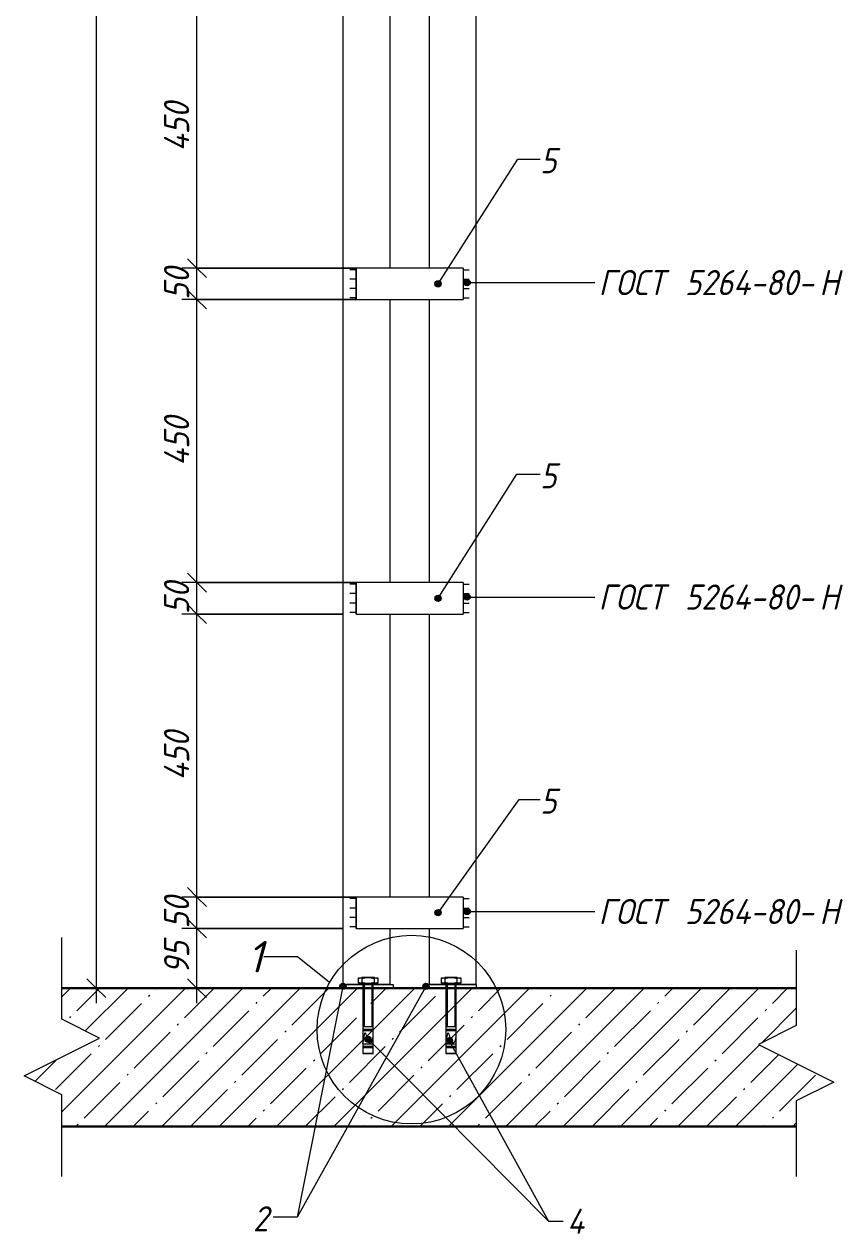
# Model space of a CAD drawing. Header units: millimetres. Extents: x 1214 to 43479, y -809 to 8550.
# Drawn here: x 21260 to 22562, y -520 to 1403 of the extents above; entities that cross this region are included whole.
import ezdxf

# ---------------------------------------------------------------- set-up
doc = ezdxf.new("R2010")
doc.units = ezdxf.units.MM
for name, color, linetype, lineweight in [('A-ANNO-DIMS', 7, 'Continuous', 9), ('A-ANNO-DIMS-20', 7, 'Continuous', 9), ('A-DETL-2', 7, 'Continuous', 5), ('A-DETL-GENF-2', 7, 'Continuous', 5), ('A-FLOR-FNSH-1', 7, 'Continuous', 30), ('A-FLOR-PATT-1', 7, 'Continuous', 5), ('A-GENM', 7, 'Continuous', 9), ('A-GENM-IDEN', 7, 'Continuous', 9), ('G-ANNO-TEXT', 7, 'Continuous', 9)]:
    doc.layers.add(name, color=color, linetype=linetype, lineweight=lineweight)
doc.styles.add('ISOCPEUR_I_4', font='isocpeui.ttf', dxfattribs={"width": 0.9, "height": 40})
doc.styles.add('ISOCPEUR_I_5', font='isocpeui.ttf', dxfattribs={"height": 50})
doc.dimstyles.new('ISO-2_0_0_9К_Средний', dxfattribs={"dimscale": 304.8, "dimtxt": 39.839247, "dimasz": 0.098425, "dimexe": 0.07874, "dimexo": 0, "dimgap": 0, "dimtad": 1, "dimdec": 0, "dimzin": 0, "dimdsep": 46, "dimtxsty": 'ISOCPEUR_I_4', "dimblk1": 'OBLIQUE', "dimblk2": 'OBLIQUE', "dimsah": 1, "dimcen": 0.09, "dimdle": 0.07874, "dimazin": 0, "dimtfac": 1, "dimtdec": 4, "dimtix": 1, "dimtmove": 0, "dimatfit": 3, "dimfxl": 1, "dimtvp": 1, "dimtolj": 1, "dimtzin": 0, "dimarcsym": 2})

# ---------------------------------------------------------------- blocks, each defined once
blk = doc.blocks.new('Фахверк_Влож_Полоса боковая - Полоса_Фахверка-25655111-АР1_1_Ф-15')
at = {"layer": 'A-GENM'}
for p, q in [((10415, 2965), (10415, 3015)), ((10585, 3015), (10415, 3015)), ((10585, 3015), (10585, 2965)), ((10415, 2965), (10585, 2965))]:
    blk.add_line(p, q, dxfattribs=at)
blk = doc.blocks.new('Фахверк_Влож_Уголок - Уголок_Фахверка-26801247-АР1_1_Ф-15')
at = {"layer": 'A-GENM'}
for p, q in [((10531, 3870), (10531, 3515)), ((10606, -124), (10606, 3870)), ((10531, 3465), (10531, 3015)), ((10531, 2965), (10531, 2515)), ((10531, 2465), (10531, 2015)), ((10531, 1965), (10531, 1515)), ((10531, 1465), (10531, 1015)), ((10531, 965), (10531, 515)), ((10531, 465), (10531, 15)), ((10531, -35), (10531, -124)), ((10606, -124), (10531, -124))]:
    blk.add_line(p, q, dxfattribs=at)
blk = doc.blocks.new('Фахверк_Влож_Полоса нижняя - Полоса_Фахверка-25617960-АР1_1_Ф-15')
at = {"layer": 'A-GENM'}
for p, q in [((10526, -130), (10526, -124)), ((10526, -124), (10606, -124)), ((10606, -124), (10606, -130))]:
    blk.add_line(p, q, dxfattribs=at)
blk = doc.blocks.new('Фахверк_Влож_Уголок - Уголок_Фахверка-26801248-АР1_1_Ф-15')
at = {"layer": 'A-GENM'}
for p, q in [((10394, 3870), (10469, 3870)), ((10394, 3870), (10394, -124)), ((10469, 3515), (10469, 3870)), ((10469, 3015), (10469, 3465)), ((10469, 2515), (10469, 2965)), ((10469, 2015), (10469, 2465)), ((10469, 1515), (10469, 1965)), ((10469, 1015), (10469, 1465)), ((10469, 515), (10469, 965)), ((10469, 15), (10469, 465)), ((10469, -124), (10469, -35)), ((10469, -124), (10394, -124))]:
    blk.add_line(p, q, dxfattribs=at)
blk = doc.blocks.new('DET_L_Линия разрыва1 - М20-27085586-АР1_1_Ф-15')
at = {"layer": 'A-DETL-GENF-2'}
for p, q in [((9946.9, -179.3), (9946.9, -49.3)), ((10006.9, -209.3), (9946.9, -179.3)), ((9886.9, -269.3), (10006.9, -209.3)), ((9946.9, -299.3), (9886.9, -269.3)), ((9946.9, -429.3), (9946.9, -299.3))]:
    blk.add_line(p, q, dxfattribs=at)
blk = doc.blocks.new('DET_L_Линия разрыва1 - М20-27087749-АР1_1_Ф-15')
at = {"layer": 'A-DETL-GENF-2'}
for p, q in [((11115.1, -69.3), (11115.1, -189.3)), ((11115.1, -189.3), (11055.1, -219.3)), ((11055.1, -219.3), (11175.1, -279.3)), ((11175.1, -279.3), (11115.1, -309.3)), ((11115.1, -309.3), (11115.1, -429.3))]:
    blk.add_line(p, q, dxfattribs=at)
blk = doc.blocks.new('DIMBLOCK30-АР1_1_Ф-15')
at = {"layer": 'A-ANNO-DIMS-20'}
for p, q in [((21374.5, 3924), (21374.5, -154)), ((21395.7, 3900), (21350.5, 3900)), ((21374.5, 3900), (21395.7, 3900)), ((21395.7, -130), (21350.5, -130)), ((21374.5, -130), (21395.7, -130))]:
    blk.add_line(p, q, dxfattribs=at)
at = {"layer": 'A-ANNO-DIMS-20', "lineweight": 20}
for p, q in [((21374.5, 3900), (21359.5, 3915)), ((21374.5, 3900), (21389.5, 3885)), ((21374.5, -130), (21359.5, -115)), ((21374.5, -130), (21389.5, -145))]:
    blk.add_line(p, q, dxfattribs=at)
at = {"layer": 'A-ANNO-DIMS-20', "color": 0, "insert": (21322.2, 1832.9), "char_height": 40, "width": 125.034, "attachment_point": 1, "rotation": 90, "line_spacing_factor": 1.149209, "style": 'ISOCPEUR_I_4'}
blk.add_mtext('4030', dxfattribs=at)
blk = doc.blocks.new('_Oblique')
at = {"color": 0, "linetype": 'ByBlock', "lineweight": -2}
blk.add_line((-0.5, -0.5), (0.5, 0.5), dxfattribs=at)
blk = doc.blocks.new('DIMBLOCK31-АР1_1_Ф-15')
at = {"layer": 'A-ANNO-DIMS-20'}
for p, q in [((21766.8, -35), (21510.5, -35)), ((21534.5, -154), (21534.5, -35)), ((21534.5, -35), (21766.8, -35)), ((21513.3, -130), (21558.5, -130)), ((21534.5, -130), (21513.3, -130))]:
    blk.add_line(p, q, dxfattribs=at)
at = {"layer": 'A-ANNO-DIMS-20', "lineweight": 20}
for p, q in [((21534.5, -35), (21519.5, -20)), ((21534.5, -35), (21549.5, -50)), ((21534.5, -130), (21519.5, -115)), ((21534.5, -130), (21549.5, -145))]:
    blk.add_line(p, q, dxfattribs=at)
at = {"layer": 'A-ANNO-DIMS-20', "color": 0, "insert": (21482.2, -107.8), "char_height": 40, "width": 60.678, "attachment_point": 1, "rotation": 90, "line_spacing_factor": 1.149209, "style": 'ISOCPEUR_I_4'}
blk.add_mtext('95', dxfattribs=at)
blk = doc.blocks.new('DIMBLOCK32-АР1_1_Ф-15')
at = {"layer": 'A-ANNO-DIMS-20', "lineweight": 20}
for p, q in [((21534.5, 15), (21519.5, 30)), ((21534.5, 15), (21549.5, 0)), ((21534.5, -35), (21519.5, -20)), ((21534.5, -35), (21549.5, -50))]:
    blk.add_line(p, q, dxfattribs=at)
at = {"layer": 'A-ANNO-DIMS-20'}
for p, q in [((21787.8, 15), (21510.5, 15)), ((21534.5, -35), (21534.5, 15)), ((21534.5, 15), (21787.8, 15)), ((21766.8, -35), (21510.5, -35)), ((21534.5, -35), (21766.8, -35))]:
    blk.add_line(p, q, dxfattribs=at)
at = {"layer": 'A-ANNO-DIMS-20', "color": 0, "insert": (21482.2, -35.3), "char_height": 40, "width": 60.678, "attachment_point": 1, "rotation": 90, "line_spacing_factor": 1.149209, "style": 'ISOCPEUR_I_4'}
blk.add_mtext('50', dxfattribs=at)
blk = doc.blocks.new('DIMBLOCK33-АР1_1_Ф-15')
at = {"layer": 'A-ANNO-DIMS-20'}
for p, q in [((21766.8, 465), (21510.5, 465)), ((21534.5, 15), (21534.5, 465)), ((21534.5, 465), (21766.8, 465)), ((21787.8, 15), (21510.5, 15)), ((21534.5, 15), (21787.8, 15))]:
    blk.add_line(p, q, dxfattribs=at)
at = {"layer": 'A-ANNO-DIMS-20', "lineweight": 20}
for p, q in [((21534.5, 465), (21519.5, 480)), ((21534.5, 465), (21549.5, 450)), ((21534.5, 15), (21519.5, 30)), ((21534.5, 15), (21549.5, 0))]:
    blk.add_line(p, q, dxfattribs=at)
at = {"layer": 'A-ANNO-DIMS-20', "color": 0, "insert": (21482.2, 200.5), "char_height": 40, "width": 94.695, "attachment_point": 1, "rotation": 90, "line_spacing_factor": 1.149209, "style": 'ISOCPEUR_I_4'}
blk.add_mtext('450', dxfattribs=at)
blk = doc.blocks.new('DIMBLOCK34-АР1_1_Ф-15')
at = {"layer": 'A-ANNO-DIMS-20', "lineweight": 20}
for p, q in [((21534.5, 515), (21519.5, 530)), ((21534.5, 515), (21549.5, 500)), ((21534.5, 465), (21519.5, 480)), ((21534.5, 465), (21549.5, 450))]:
    blk.add_line(p, q, dxfattribs=at)
at = {"layer": 'A-ANNO-DIMS-20'}
for p, q in [((21787.8, 515), (21510.5, 515)), ((21534.5, 465), (21534.5, 515)), ((21534.5, 515), (21787.8, 515)), ((21766.8, 465), (21510.5, 465)), ((21534.5, 465), (21766.8, 465))]:
    blk.add_line(p, q, dxfattribs=at)
at = {"layer": 'A-ANNO-DIMS-20', "color": 0, "insert": (21482.2, 464.7), "char_height": 40, "width": 60.678, "attachment_point": 1, "rotation": 90, "line_spacing_factor": 1.149209, "style": 'ISOCPEUR_I_4'}
blk.add_mtext('50', dxfattribs=at)
blk = doc.blocks.new('DIMBLOCK35-АР1_1_Ф-15')
at = {"layer": 'A-ANNO-DIMS-20'}
for p, q in [((21787.8, 965), (21510.5, 965)), ((21534.5, 515), (21534.5, 965)), ((21534.5, 965), (21787.8, 965)), ((21787.8, 515), (21510.5, 515)), ((21534.5, 515), (21787.8, 515))]:
    blk.add_line(p, q, dxfattribs=at)
at = {"layer": 'A-ANNO-DIMS-20', "lineweight": 20}
for p, q in [((21534.5, 965), (21519.5, 980)), ((21534.5, 965), (21549.5, 950)), ((21534.5, 515), (21519.5, 530)), ((21534.5, 515), (21549.5, 500))]:
    blk.add_line(p, q, dxfattribs=at)
at = {"layer": 'A-ANNO-DIMS-20', "color": 0, "insert": (21482.2, 700.5), "char_height": 40, "width": 94.695, "attachment_point": 1, "rotation": 90, "line_spacing_factor": 1.149209, "style": 'ISOCPEUR_I_4'}
blk.add_mtext('450', dxfattribs=at)
blk = doc.blocks.new('DIMBLOCK36-АР1_1_Ф-15')
at = {"layer": 'A-ANNO-DIMS-20', "lineweight": 20}
for p, q in [((21534.5, 1015), (21519.5, 1030)), ((21534.5, 1015), (21549.5, 1000)), ((21534.5, 965), (21519.5, 980)), ((21534.5, 965), (21549.5, 950))]:
    blk.add_line(p, q, dxfattribs=at)
at = {"layer": 'A-ANNO-DIMS-20'}
for p, q in [((21787.8, 1015), (21510.5, 1015)), ((21534.5, 965), (21534.5, 1015)), ((21534.5, 1015), (21787.8, 1015)), ((21787.8, 965), (21510.5, 965)), ((21534.5, 965), (21787.8, 965))]:
    blk.add_line(p, q, dxfattribs=at)
at = {"layer": 'A-ANNO-DIMS-20', "color": 0, "insert": (21482.2, 964.7), "char_height": 40, "width": 60.678, "attachment_point": 1, "rotation": 90, "line_spacing_factor": 1.149209, "style": 'ISOCPEUR_I_4'}
blk.add_mtext('50', dxfattribs=at)
blk = doc.blocks.new('DIMBLOCK37-АР1_1_Ф-15')
at = {"layer": 'A-ANNO-DIMS-20'}
for p, q in [((21787.8, 1465), (21510.5, 1465)), ((21534.5, 1015), (21534.5, 1465)), ((21534.5, 1465), (21787.8, 1465)), ((21787.8, 1015), (21510.5, 1015)), ((21534.5, 1015), (21787.8, 1015))]:
    blk.add_line(p, q, dxfattribs=at)
at = {"layer": 'A-ANNO-DIMS-20', "lineweight": 20}
for p, q in [((21534.5, 1465), (21519.5, 1480)), ((21534.5, 1465), (21549.5, 1450)), ((21534.5, 1015), (21519.5, 1030)), ((21534.5, 1015), (21549.5, 1000))]:
    blk.add_line(p, q, dxfattribs=at)
at = {"layer": 'A-ANNO-DIMS-20', "color": 0, "insert": (21482.2, 1200.5), "char_height": 40, "width": 94.695, "attachment_point": 1, "rotation": 90, "line_spacing_factor": 1.149209, "style": 'ISOCPEUR_I_4'}
blk.add_mtext('450', dxfattribs=at)

msp = doc.modelspace()

# ---------------------------------------------------------------- hatches: boundary and pattern name
at = {"layer": 'A-FLOR-PATT-1'}
h = msp.add_hatch(dxfattribs=at)
h.set_pattern_fill('FP_3', color=256, style=0, pattern_type=2)
h.set_pattern_definition([(45, (23213.96, 4305), (-45.6197, 45.6197), []), (45, (23259.58, 4305), (-45.6197, 45.6197), [80.645, -16.129, 2.682, -13.447])])
h.paths.add_polyline_path([(21319.72243, -350), (22487.97548, -350), (22487.97548, -309.29929), (22547.97548, -279.29929), (22427.97548, -219.29929), (22487.97548, -189.29929), (22487.97548, -130), (21319.72243, -130), (21319.72243, -179.29929), (21379.72243, -209.29929), (21259.72243, -269.29929), (21319.72243, -299.29929)], flags=0)
at = {"layer": 'A-GENM-IDEN'}
h = msp.add_hatch(color=256, dxfattribs=at)
edge = h.paths.add_edge_path(flags=0)
edge.add_arc((21918.07318, 990), 5, 0, 360)
h = msp.add_hatch(color=256, dxfattribs=at)
edge = h.paths.add_edge_path(flags=0)
edge.add_arc((21918.07318, 490), 5, 0, 360)
h = msp.add_hatch(color=256, dxfattribs=at)
edge = h.paths.add_edge_path(flags=0)
edge.add_arc((21918.07318, -10), 5, 0, 360)
h = msp.add_hatch(color=256, dxfattribs=at)
edge = h.paths.add_edge_path(flags=0)
edge.add_arc((21766.84896, -127), 5, 0, 360)
h = msp.add_hatch(color=256, dxfattribs=at)
edge = h.paths.add_edge_path(flags=0)
edge.add_arc((21898.84896, -127), 5, 0, 360)
at = {"layer": 'G-ANNO-TEXT'}
h = msp.add_hatch(color=256, dxfattribs=at)
edge = h.paths.add_edge_path(flags=0)
edge.add_arc((21964.3261, 991.99135), 5, 0, 360)
h = msp.add_hatch(color=256, dxfattribs=at)
edge = h.paths.add_edge_path(flags=0)
edge.add_arc((21964.3261, 491.99135), 5, 0, 360)
h = msp.add_hatch(color=256, dxfattribs=at)
edge = h.paths.add_edge_path(flags=0)
edge.add_arc((21964.3261, -8.00865), 5, 0, 360)
h = msp.add_hatch(color=256, dxfattribs=at)
edge = h.paths.add_edge_path(flags=0)
edge.add_arc((21806.72843, -211.18927), 5, 0, 360)
h = msp.add_hatch(color=256, dxfattribs=at)
edge = h.paths.add_edge_path(flags=0)
edge.add_arc((21935.94363, -213.58522), 5, 0, 360)

# ---------------------------------------------------------------- linework, layer by layer
at = {"layer": 'A-DETL-2'}
for p, q in [((21787.84896, 1012.5), (21777.84896, 1012.5)), ((21787.84896, 1015), (21787.84896, 965)), ((21957.84896, 1015), (21957.84896, 965)), ((21957.84896, 1012.5), (21967.84896, 1012.5)), ((21787.84896, 997.5), (21777.84896, 997.5)), ((21787.84896, 982.5), (21777.84896, 982.5)), ((21957.84896, 997.5), (21967.84896, 997.5)), ((21957.84896, 982.5), (21967.84896, 982.5)), ((21787.84896, 967.5), (21777.84896, 967.5)), ((21957.84896, 967.5), (21967.84896, 967.5)), ((21787.84896, 512.5), (21777.84896, 512.5)), ((21787.84896, 515), (21787.84896, 465)), ((21957.84896, 515), (21957.84896, 465)), ((21957.84896, 512.5), (21967.84896, 512.5)), ((21787.84896, 497.5), (21777.84896, 497.5)), ((21787.84896, 482.5), (21777.84896, 482.5)), ((21957.84896, 497.5), (21967.84896, 497.5)), ((21957.84896, 482.5), (21967.84896, 482.5)), ((21787.84896, 467.5), (21777.84896, 467.5)), ((21957.84896, 467.5), (21967.84896, 467.5)), ((21787.84896, 12.5), (21777.84896, 12.5)), ((21787.84896, 15), (21787.84896, -35)), ((21957.84896, 15), (21957.84896, -35)), ((21957.84896, 12.5), (21967.84896, 12.5)), ((21787.84896, -2.5), (21777.84896, -2.5)), ((21787.84896, -17.5), (21777.84896, -17.5)), ((21957.84896, -2.5), (21967.84896, -2.5)), ((21957.84896, -17.5), (21967.84896, -17.5)), ((21787.84896, -32.5), (21777.84896, -32.5)), ((21957.84896, -32.5), (21967.84896, -32.5)), ((21791.44103, -113.60205), (21796.92964, -112.83319)), ((21791.44103, -121.79533), (21791.44103, -113.60205)), ((21816.76828, -112.81573), (21796.92964, -112.81573)), ((21796.92964, -112.81573), (21796.92964, -122.56419)), ((21816.76828, -122.56419), (21816.76828, -112.81573)), ((21816.76828, -112.83319), (21822.25688, -113.60205)), ((21822.25688, -113.60205), (21822.25688, -121.79533)), ((21923.44103, -113.60205), (21928.92964, -112.83319)), ((21923.44103, -121.79533), (21923.44103, -113.60205)), ((21948.76828, -112.81573), (21928.92964, -112.81573)), ((21928.92964, -112.81573), (21928.92964, -122.56419)), ((21948.76828, -122.56419), (21948.76828, -112.81573)), ((21948.76828, -112.83319), (21954.25688, -113.60205)), ((21954.25688, -113.60205), (21954.25688, -121.79533)), ((21796.92964, -122.56419), (21791.44103, -121.79533)), ((21819.52364, -122.56419), (21794.17427, -122.56419)), ((21794.17427, -122.56419), (21794.17427, -124)), ((21819.52364, -124), (21794.17427, -124)), ((21816.76828, -122.56419), (21796.92964, -122.56419)), ((21798.58286, -124), (21798.58286, -234)), ((21800.6913, -124), (21800.6913, -191.05768)), ((21801.30538, -124), (21803.3481, -124)), ((21813.00661, -124), (21813.00661, -191.05768)), ((21815.11506, -234), (21815.11506, -124)), ((21822.25688, -121.79533), (21816.76828, -122.56419)), ((21819.52364, -124), (21819.52364, -122.56419)), ((21928.92964, -122.56419), (21923.44103, -121.79533)), ((21951.52364, -122.56419), (21926.17427, -122.56419)), ((21926.17427, -122.56419), (21926.17427, -124)), ((21951.52364, -124), (21926.17427, -124)), ((21948.76828, -122.56419), (21928.92964, -122.56419)), ((21930.58286, -124), (21930.58286, -234)), ((21932.6913, -124), (21932.6913, -191.05768)), ((21933.30538, -124), (21935.3481, -124)), ((21945.00661, -124), (21945.00661, -191.05768)), ((21947.11506, -234), (21947.11506, -124)), ((21954.25688, -121.79533), (21948.76828, -122.56419)), ((21951.52364, -124), (21951.52364, -122.56419)), ((21798.58286, -191.05768), (21815.11506, -191.05768)), ((21930.58286, -191.05768), (21947.11506, -191.05768)), ((21798.58286, -195.19073), (21815.11506, -195.19073)), ((21798.58286, -197.25726), (21815.11506, -197.25726)), ((21800.64938, -195.19073), (21800.64938, -197.25726)), ((21800.73811, -195.19073), (21800.73811, -197.25726)), ((21930.58286, -195.19073), (21947.11506, -195.19073)), ((21930.58286, -197.25726), (21947.11506, -197.25726)), ((21932.64938, -195.19073), (21932.64938, -197.25726)), ((21932.73811, -195.19073), (21932.73811, -197.25726)), ((21798.58286, -218.22019), (21815.11506, -218.22019)), ((21798.58286, -222.35324), (21815.11506, -222.35324)), ((21799.55479, -224.41977), (21814.14313, -224.41977)), ((21930.58286, -218.22019), (21947.11506, -218.22019)), ((21930.58286, -222.35324), (21947.11506, -222.35324)), ((21931.55479, -224.41977), (21946.14313, -224.41977)), ((21815.11506, -234), (21798.58286, -234)), ((21798.58286, -234), (21815.11506, -234)), ((21947.11506, -234), (21930.58286, -234)), ((21930.58286, -234), (21947.11506, -234))]:
    msp.add_line(p, q, dxfattribs=at)
msp.add_circle((21875.70237, -195.82578), 150, dxfattribs=at)
for centre, radius, start, end in [((21794.56989, -118.12267), 4.22871, 56.08031185, 137.72360384), ((21806.84896, -156.53875), 42.8477, 76.61449587, 103.38550413), ((21819.12803, -118.12267), 4.22871, 42.27639616, 123.91968816), ((21926.56989, -118.12267), 4.22871, 56.08031185, 137.72360384), ((21938.84896, -156.53875), 42.8477, 76.61449587, 103.38550413), ((21951.12803, -118.12267), 4.22871, 42.27639616, 123.91968816), ((21794.56989, -117.25725), 4.22871, 222.27639616, 303.91968815), ((21806.84896, -78.84117), 42.8477, 256.61449587, 283.38550413), ((21819.12803, -117.25725), 4.22871, 236.08031184, 317.72360384), ((21926.56989, -117.25725), 4.22871, 222.27639616, 303.91968815), ((21938.84896, -78.84117), 42.8477, 256.61449587, 283.38550413), ((21951.12803, -117.25725), 4.22871, 236.08031184, 317.72360384), ((21799.76346, -223.0598), 1.37588, 210.89948546, 261.27655106), ((21813.93446, -223.0598), 1.37588, 278.72344894, 329.10051461), ((21931.76346, -223.0598), 1.37588, 210.89948546, 261.27655106), ((21945.93446, -223.0598), 1.37588, 278.72344894, 329.10051461)]:
    msp.add_arc(centre, radius, start, end, dxfattribs=at)
for points in [[(21798.58286, -218.22019), (21799.7627, -213.50355), (21802.22464, -188.04506), (21805.98572, -225.51719), (21815.11506, -213.52941), (21815.11506, -202.5314)], [(21930.58286, -218.22019), (21931.7627, -213.50355), (21934.22464, -188.04506), (21937.98572, -225.51719), (21947.11506, -213.52941), (21947.11506, -202.5314)]]:
    msp.add_open_spline(points, degree=3, knots=[3.9471277548, 3.9471277548, 3.9471277548, 3.9471277548, 10.0959961781, 20.1294367149, 28.5838158581, 28.5838158581, 28.5838158581, 28.5838158581], dxfattribs=at)
at = {"layer": 'A-FLOR-FNSH-1'}
for p, q in [((22487.97548, -130), (21319.72243, -130)), ((21319.72243, -350), (22487.97548, -350))]:
    msp.add_line(p, q, dxfattribs=at)
at = {"layer": 'A-GENM-IDEN'}
for p, q in [((21918.07318, 990), (22044.78131, 1188.32015)), ((22044.78131, 1188.32015), (22080.49233, 1188.32015)), ((21918.07318, 490), (22043.29144, 687.28371)), ((22043.29144, 687.28371), (22080.49233, 687.28371)), ((21918.07318, -10), (22047.34699, 169.91217)), ((22047.34699, 169.91217), (22080.49233, 169.91217)), ((21898.84896, -127), (21693.79525, -494.12153)), ((21766.84896, -127), (21693.79525, -494.12153)), ((21693.79525, -494.12153), (21655.75956, -494.12153)), ((21693.79525, -494.12153), (21655.75956, -494.12153))]:
    msp.add_line(p, q, dxfattribs=at)
for centre in [(21918.07318, 990), (21918.07318, 490), (21918.07318, -10), (21766.84896, -127), (21898.84896, -127)]:
    msp.add_circle(centre, 5, dxfattribs=at)
at = {"layer": 'G-ANNO-TEXT'}
for p, q in [((21964.3261, 991.99135), (22167.488, 991.99135)), ((21964.3261, 491.99135), (22167.488, 491.99135)), ((21964.3261, -8.00865), (22167.488, -8.00865)), ((21671.10707, -79.91439), (21641.13694, -79.91439)), ((21694.47248, -79.91439), (21671.10707, -79.91439)), ((21745.54723, -120.70557), (21694.47248, -79.91439)), ((21806.72843, -211.18927), (22093.9037, -500.55848)), ((21935.94363, -213.58522), (22093.9037, -500.55848)), ((22093.9037, -500.55848), (22117.34799, -500.55848)), ((22093.9037, -500.55848), (22117.34799, -500.55848))]:
    msp.add_line(p, q, dxfattribs=at)
for centre in [(21964.3261, 991.99135), (21964.3261, 491.99135), (21964.3261, -8.00865), (21806.72843, -211.18927), (21935.94363, -213.58522)]:
    msp.add_circle(centre, 5, dxfattribs=at)

# ---------------------------------------------------------------- block references
at = {"layer": 'A-DETL-GENF-2'}
for name in ['DET_L_Линия разрыва1 - М20-27085586-АР1_1_Ф-15', 'DET_L_Линия разрыва1 - М20-27087749-АР1_1_Ф-15']:
    msp.add_blockref(name, (11372.84895, 0), dxfattribs=at)
at = {"layer": 'A-GENM'}
for name, p in [('Фахверк_Влож_Уголок - Уголок_Фахверка-26801248-АР1_1_Ф-15', (11372.84895, 0)), ('Фахверк_Влож_Уголок - Уголок_Фахверка-26801247-АР1_1_Ф-15', (11372.84895, 0)), ('Фахверк_Влож_Полоса боковая - Полоса_Фахверка-25655111-АР1_1_Ф-15', (11372.84895, -2000)), ('Фахверк_Влож_Полоса боковая - Полоса_Фахверка-25655111-АР1_1_Ф-15', (11372.84895, -2500)), ('Фахверк_Влож_Полоса боковая - Полоса_Фахверка-25655111-АР1_1_Ф-15', (11372.84895, -3000)), ('Фахверк_Влож_Полоса нижняя - Полоса_Фахверка-25617960-АР1_1_Ф-15', (11240.84895, 0)), ('Фахверк_Влож_Полоса нижняя - Полоса_Фахверка-25617960-АР1_1_Ф-15', (11372.84895, 0))]:
    msp.add_blockref(name, p, dxfattribs=at)

# ---------------------------------------------------------------- texts
at = {"layer": 'A-GENM-IDEN', "char_height": 40, "width": 31.746825, "attachment_point": 1, "style": 'ISOCPEUR_I_4'}
for s, insert in [('\\fISOCPEUR|b0|i1|c204|p34|;\\W.9;5', (22080.49233, 1205.84306)), ('\\fISOCPEUR|b0|i1|c204|p34|;\\W.9;5', (22080.49233, 704.80663)), ('\\fISOCPEUR|b0|i1|c204|p34|;\\W.9;5', (22080.49233, 187.43509)), ('\\fISOCPEUR|b0|i1|c204|p34|;\\W.9;2', (21623.6413, -476.59862)), ('\\fISOCPEUR|b0|i1|c204|p34|;\\W.9;2', (21623.6413, -476.59862))]:
    msp.add_mtext(s, dxfattribs=dict(at, insert=insert))
at = {"layer": 'G-ANNO-TEXT', "attachment_point": 1}
for s, insert, char_height, width, style in [('ГОСТ', (22173.488, 1011.99135), 40, 138.5316, 'ISOCPEUR_I_4'), (' 5264-80-', (22287.788, 1011.99135), 40, 287.1644625, 'ISOCPEUR_I_4'), ('\\fISOCPEUR|b0|i1|c204|p34|;\\W.9;Н', (22524.72238, 1011.99135), 40, 37.518975, 'ISOCPEUR_I_4'), ('ГОСТ', (22173.488, 511.99135), 40, 138.5316, 'ISOCPEUR_I_4'), (' 5264-80-', (22287.788, 511.99135), 40, 287.1644625, 'ISOCPEUR_I_4'), ('\\fISOCPEUR|b0|i1|c204|p34|;\\W.9;Н', (22524.72238, 511.99135), 40, 37.518975, 'ISOCPEUR_I_4'), ('ГОСТ', (22173.488, 11.99135), 40, 138.5316, 'ISOCPEUR_I_4'), (' 5264-80-', (22287.788, 11.99135), 40, 287.1644625, 'ISOCPEUR_I_4'), ('\\fISOCPEUR|b0|i1|c204|p34|;\\W.9;Н', (22524.72238, 11.99135), 40, 37.518975, 'ISOCPEUR_I_4'), ('\\fISOCPEUR|b0|i1|c204|p34|;1', (21614.67861, -54.91439), 50, 32.0675, 'ISOCPEUR_I_5'), ('\\fISOCPEUR|b0|i1|c204|p34|;\\W.9;4', (22123.34799, -480.55848), 40, 37.518975, 'ISOCPEUR_I_4')]:
    msp.add_mtext(s, dxfattribs=dict(at, insert=insert, char_height=char_height, width=width, style=style))

# ---------------------------------------------------------------- dimensions: what is measured, and where the dimension line sits
at = {"layer": 'A-ANNO-DIMS'}
for base, p1, p2, override, picture, middle in [((21374.46608, -130), (21395.67928, 3900), (21395.67928, -130), {"dimpost": '<>', "dimfxl": 4030}, 'DIMBLOCK30-АР1_1_Ф-15', (21354.46608, 1885)), ((21534.46608, 1465), (21787.84896, 1015), (21787.84896, 1465), {"dimpost": '<>', "dimfxl": 450}, 'DIMBLOCK37-АР1_1_Ф-15', (21514.46608, 1240)), ((21534.46608, 1015), (21787.84896, 965), (21787.84896, 1015), {"dimpost": '<>', "dimfxl": 50}, 'DIMBLOCK36-АР1_1_Ф-15', (21514.46608, 990)), ((21534.46608, 965), (21787.84896, 515), (21787.84896, 965), {"dimpost": '<>', "dimfxl": 450}, 'DIMBLOCK35-АР1_1_Ф-15', (21514.46608, 740)), ((21534.46608, 515), (21766.84896, 465), (21787.84896, 515), {"dimpost": '<>', "dimfxl": 54.230987}, 'DIMBLOCK34-АР1_1_Ф-15', (21514.46608, 490)), ((21534.46608, 465), (21787.84896, 15), (21766.84896, 465), {"dimpost": '<>', "dimfxl": 450.489734}, 'DIMBLOCK33-АР1_1_Ф-15', (21514.46608, 240)), ((21534.46608, 15), (21766.84896, -35), (21787.84896, 15), {"dimpost": '<>', "dimfxl": 54.230987}, 'DIMBLOCK32-АР1_1_Ф-15', (21514.46608, -10)), ((21534.46608, -35), (21513.25287, -130), (21766.84896, -35), {"dimpost": '<>', "dimfxl": 270.806154}, 'DIMBLOCK31-АР1_1_Ф-15', (21514.46608, -82.5))]:
    dim = msp.add_linear_dim(base=base, p1=p1, p2=p2, angle=90, dimstyle='ISO-2_0_0_9К_Средний', override=override, dxfattribs=at)
    dim.commit()
    dim.dimension.update_dxf_attribs({"geometry": picture, "text_midpoint": middle})

doc.saveas('drawing.dxf')
